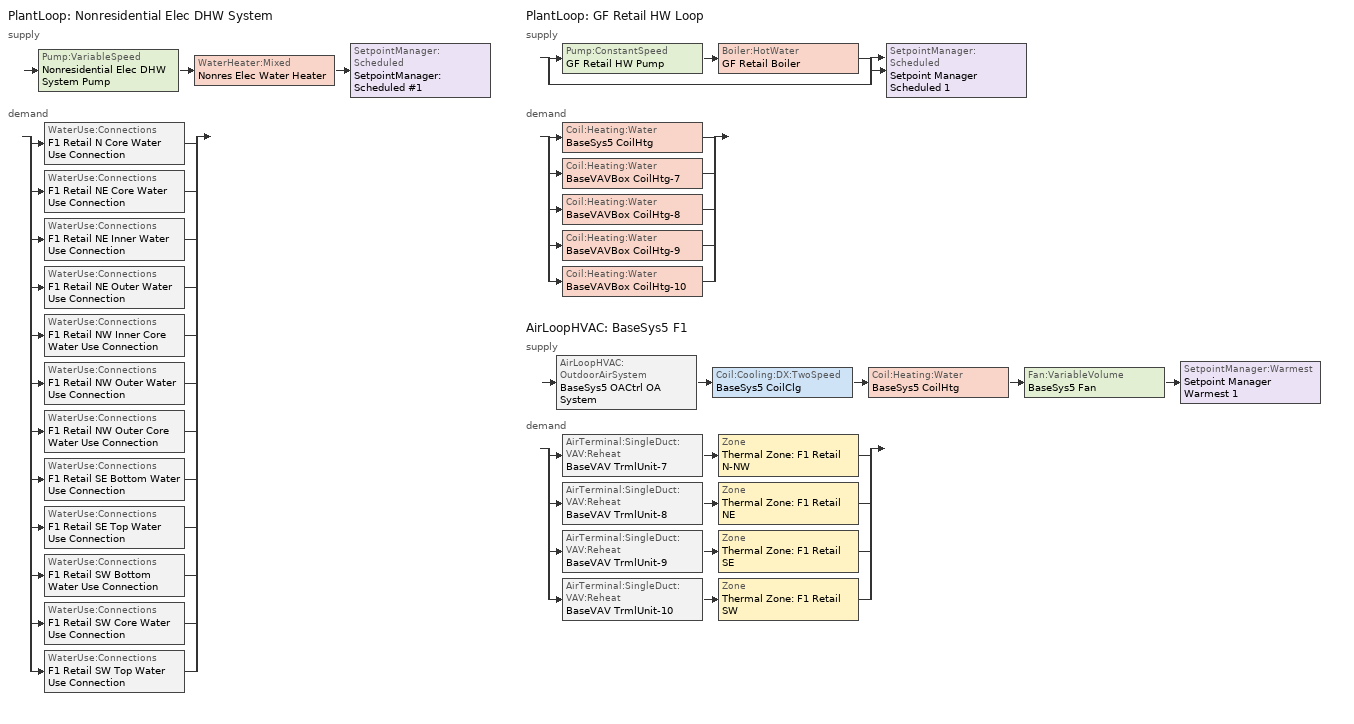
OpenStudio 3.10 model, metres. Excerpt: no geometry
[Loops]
PlantLoop 'Nonresidential Elec DHW System'
 supply: Pump:VariableSpeed 'Nonresidential Elec DHW System Pump' > WaterHeater:Mixed 'Nonres Elec Water Heater' > SetpointManager:Scheduled 'SetpointManager:Scheduled #1'
 demand: split
  | WaterUse:Connections 'F1 Retail N Core Water Use Connection'
  | WaterUse:Connections 'F1 Retail NE Core Water Use Connection'
  | WaterUse:Connections 'F1 Retail NE Inner Water Use Connection'
  | WaterUse:Connections 'F1 Retail NE Outer Water Use Connection'
  | WaterUse:Connections 'F1 Retail NW Inner Core Water Use Connection'
  | WaterUse:Connections 'F1 Retail NW Outer Water Use Connection'
  | WaterUse:Connections 'F1 Retail NW Outer Core Water Use Connection'
  | WaterUse:Connections 'F1 Retail SE Bottom Water Use Connection'
  | WaterUse:Connections 'F1 Retail SE Top Water Use Connection'
  | WaterUse:Connections 'F1 Retail SW Bottom Water Use Connection'
  | WaterUse:Connections 'F1 Retail SW Core Water Use Connection'
  | WaterUse:Connections 'F1 Retail SW Top Water Use Connection'
PlantLoop 'GF Retail HW Loop'
 supply: split
  | Pump:ConstantSpeed 'GF Retail HW Pump' > Boiler:HotWater 'GF Retail Boiler'
  | bypass
  join > SetpointManager:Scheduled 'Setpoint Manager Scheduled 1'
 demand: split
  | Coil:Heating:Water 'BaseSys5 CoilHtg'
  | Coil:Heating:Water 'BaseVAVBox CoilHtg-7'
  | Coil:Heating:Water 'BaseVAVBox CoilHtg-8'
  | Coil:Heating:Water 'BaseVAVBox CoilHtg-9'
  | Coil:Heating:Water 'BaseVAVBox CoilHtg-10'
AirLoopHVAC 'BaseSys5 F1'
 supply: AirLoopHVAC:OutdoorAirSystem 'BaseSys5 OACtrl OA System' > Coil:Cooling:DX:TwoSpeed 'BaseSys5 CoilClg' > Coil:Heating:Water 'BaseSys5 CoilHtg' > Fan:VariableVolume 'BaseSys5 Fan' > SetpointManager:Warmest 'Setpoint Manager Warmest 1'
 demand: split
  | AirTerminal:SingleDuct:VAV:Reheat 'BaseVAV TrmlUnit-7' > Zone 'Thermal Zone: F1 Retail N-NW'
  | AirTerminal:SingleDuct:VAV:Reheat 'BaseVAV TrmlUnit-8' > Zone 'Thermal Zone: F1 Retail NE'
  | AirTerminal:SingleDuct:VAV:Reheat 'BaseVAV TrmlUnit-9' > Zone 'Thermal Zone: F1 Retail SE'
  | AirTerminal:SingleDuct:VAV:Reheat 'BaseVAV TrmlUnit-10' > Zone 'Thermal Zone: F1 Retail SW'
[Sizing:Zone] Zone Cooling Design Supply Air Temperature Input Method=TemperatureDifference; Zone Cooling Design Supply Air Temperature {C}=14; Zone Cooling Design Supply Air Temperature Difference {deltaC}=11.1111; Zone Heating Design Supply Air Temperature Input Method=TemperatureDifference; Zone Heating Design Supply Air Temperature {C}=40; Zone Heating Design Supply Air Temperature Difference {deltaC}=13.8889; Zone Cooling Design Supply Air Humidity Ratio {kg-H2O/kg-air}=0.0085; Zone Heating Design Supply Air Humidity Ratio {kg-H2O/kg-air}=0.008; Zone Heating Sizing Factor=1; Zone Cooling Sizing Factor=1; Cooling Design Air Flow Method=DesignDay; Cooling Minimum Air Flow per Zone Floor Area {m3/s-m2}=0; Cooling Minimum Air Flow {m3/s}=0; Cooling Minimum Air Flow Fraction=0; Heating Design Air Flow Method=DesignDayWithLimit; Heating Maximum Air Flow per Zone Floor Area {m3/s-m2}=0; Heating Maximum Air Flow {m3/s}=0; Heating Maximum Air Flow Fraction=0.5; Account for Dedicated Outdoor Air System=No; Dedicated Outdoor Air System Control Strategy=NeutralSupplyAir; Dedicated Outdoor Air Low Setpoint Temperature for Design {C}=autosize; Dedicated Outdoor Air High Setpoint Temperature for Design {C}=autosize; Zone Load Sizing Method=Sensible Load Only No Latent Load; Zone Latent Cooling Design Supply Air Humidity Ratio Input Method=HumidityRatioDifference; Zone Cooling Design Supply Air Humidity Ratio Difference {kgWater/kgDryAir}=0.005; Zone Latent Heating Design Supply Air Humidity Ratio Input Method=HumidityRatioDifference; Zone Humidification Design Supply Air Humidity Ratio Difference {kgWater/kgDryAir}=0.005; Sizing Option=Coincident
Thermal Zone: F1 Retail N-NW; Thermal Zone: F1 Retail NE; Thermal Zone: F1 Retail SE; Thermal Zone: F1 Retail SW
[Zone equipment]
Thermal Zone: F1 Retail N-NW: BaseVAV TrmlUnit-7
Thermal Zone: F1 Retail NE: BaseVAV TrmlUnit-8
Thermal Zone: F1 Retail SE: BaseVAV TrmlUnit-9
Thermal Zone: F1 Retail SW: BaseVAV TrmlUnit-10
[PlantLoop] Glycol Concentration=0; Plant Loop Volume {m3}=Autocalculate; Load Distribution Scheme=Optimal
Name | Fluid Type | Maximum Loop Flow Rate {m3/s}
Nonresidential Elec DHW System
GF Retail HW Loop | Water | 0.00121301
[Sizing:Plant] Loop Type=Heating; Sizing Option=NonCoincident; Zone Timesteps in Averaging Window=1; Coincident Sizing Factor Mode=None
Name | Design Loop Exit Temperature {C} | Loop Design Temperature Difference {deltaC}
Nonresidential Elec DHW System | 57.2222 | 44.4444
GF Retail HW Loop | 71.1111 | 22.2222
[WaterHeater:Mixed]
Nonres Elec Water Heater: Tank Volume {m3}=0.113562; Setpoint Temperature Schedule=Nonres Elec Water Heater Setpoint Temp; Deadband Temperature Difference {deltaC}=2; Maximum Temperature Limit {C}=82.22; Heater Control Type=Cycle; Heater Maximum Capacity {W}=8739.64; Heater Fuel Type=Electricity; Heater Thermal Efficiency=0.99; Off Cycle Parasitic Fuel Consumption Rate {W}=0; Off Cycle Parasitic Fuel Type=NaturalGas; Off Cycle Parasitic Heat Fraction to Tank=0.8; On Cycle Parasitic Fuel Consumption Rate {W}=0; On Cycle Parasitic Fuel Type=NaturalGas; Ambient Temperature Indicator=Schedule; Ambient Temperature Schedule=Nonres Elec Water Heater Ambient Temperature; Off Cycle Loss Coefficient to Ambient Temperature {W/K}=0.745653; On Cycle Loss Coefficient to Ambient Temperature {W/K}=0.745653; Use Side Effectiveness=1; Source Side Effectiveness=1; Use Side Design Flow Rate {m3/s}=autosize; Source Side Design Flow Rate {m3/s}=autosize; Indirect Water Heating Recovery Time {hr}=1.5; Source Side Flow Control Mode=IndirectHeatPrimarySetpoint
[WaterHeater:Sizing]
Nonres Elec Water Heater: Design Mode=PeakDraw; Time Storage Can Meet Peak Draw {hr}=0.538503; Time for Tank Recovery {hr}=0; Nominal Tank Volume for Autosizing Plant Connections {m3}=1
[Pump:VariableSpeed]
Nonresidential Elec DHW System Pump: Rated Pump Head {Pa}=0; Pump Control Type=Intermittent; Skin Loss Radiative Fraction=0.5; Design Power Sizing Method=PowerPerFlowPerPressure; Design Electric Power per Unit Flow Rate {W/(m3/s)}=348701.1; Design Shaft Power per Unit Flow Rate per Unit Head {W-s/m3-Pa}=1.28205; Design Minimum Flow Rate Fraction=0
[SetpointManager:Scheduled] Control Variable=Temperature
Name | Schedule | Setpoint Node or NodeList
SetpointManager:Scheduled #1 | Nonresidential Elec DHW System Supply Temp Schedule | Nonresidential Elec DHW System Supply Mixer Outlet Node
Setpoint Manager Scheduled 1 | GF Retail HW Loop Supply Temp Schedule | GF Retail HW Loop Supply Mixer Outlet Node
[WaterUse:Connections] Drain Water Heat Exchanger Type=None; Drain Water Heat Exchanger Destination=Plant
Name | Water Use Equipment Name 1
F1 Retail N Core Water Use Connection | F1 Retail N Core Water Use Equipment
F1 Retail NE Core Water Use Connection | F1 Retail NE Core Water Use Equipment
F1 Retail NE Inner Water Use Connection | F1 Retail NE Inner Water Use Equipment
F1 Retail NE Outer Water Use Connection | F1 Retail NE Outer Water Use Equipment
F1 Retail NW Inner Core Water Use Connection | F1 Retail NW Inner Core Water Use Equipment
F1 Retail NW Outer Water Use Connection | F1 Retail NW Outer Water Use Equipment
F1 Retail NW Outer Core Water Use Connection | F1 Retail NW Outer Core Water Use Equipment
F1 Retail SE Bottom Water Use Connection | F1 Retail SE Bottom Water Use Equipment
F1 Retail SE Top Water Use Connection | F1 Retail SE Top Water Use Equipment
F1 Retail SW Bottom Water Use Connection | F1 Retail SW Bottom Water Use Equipment
F1 Retail SW Core Water Use Connection | F1 Retail SW Core Water Use Equipment
F1 Retail SW Top Water Use Connection | F1 Retail SW Top Water Use Equipment
[WaterUse:Equipment:Definition]
Name | Peak Flow Rate {m3/s} | Target Temperature Schedule
F1 Retail N Core Water Use Definition | 5.3573e-06 | F1 Retail N Core Target SHW Temp
F1 Retail NE Core Water Use Definition | 4.63334e-06 | F1 Retail NE Core Target SHW Temp
F1 Retail NE Inner Water Use Definition | 4.63334e-06 | F1 Retail NE Inner Target SHW Temp
F1 Retail NE Outer Water Use Definition | 4.63334e-06 | F1 Retail NE Outer Target SHW Temp
F1 Retail NW Inner Core Water Use Definition | 4.63334e-06 | F1 Retail NW Inner Core Target SHW Temp
F1 Retail NW Outer Water Use Definition | 4.63334e-06 | F1 Retail NW Outer Target SHW Temp
F1 Retail NW Outer Core Water Use Definition | 4.63334e-06 | F1 Retail NW Outer Core Target SHW Temp
F1 Retail SE Bottom Water Use Definition | 4.63334e-06 | F1 Retail SE Bottom Target SHW Temp
F1 Retail SE Top Water Use Definition | 4.63334e-06 | F1 Retail SE Top Target SHW Temp
F1 Retail SW Bottom Water Use Definition | 4.63334e-06 | F1 Retail SW Bottom Target SHW Temp
F1 Retail SW Core Water Use Definition | 4.63334e-06 | F1 Retail SW Core Target SHW Temp
F1 Retail SW Top Water Use Definition | 4.98084e-06 | F1 Retail SW Top Target SHW Temp
[WaterUse:Equipment] Flow Rate Fraction Schedule=RetailServiceHotWater
Name | Water Use Equipment Definition
F1 Retail N Core Water Use Equipment | F1 Retail N Core Water Use Definition
F1 Retail NE Core Water Use Equipment | F1 Retail NE Core Water Use Definition
F1 Retail NE Inner Water Use Equipment | F1 Retail NE Inner Water Use Definition
F1 Retail NE Outer Water Use Equipment | F1 Retail NE Outer Water Use Definition
F1 Retail NW Inner Core Water Use Equipment | F1 Retail NW Inner Core Water Use Definition
F1 Retail NW Outer Water Use Equipment | F1 Retail NW Outer Water Use Definition
F1 Retail NW Outer Core Water Use Equipment | F1 Retail NW Outer Core Water Use Definition
F1 Retail SE Bottom Water Use Equipment | F1 Retail SE Bottom Water Use Definition
F1 Retail SE Top Water Use Equipment | F1 Retail SE Top Water Use Definition
F1 Retail SW Bottom Water Use Equipment | F1 Retail SW Bottom Water Use Definition
F1 Retail SW Core Water Use Equipment | F1 Retail SW Core Water Use Definition
F1 Retail SW Top Water Use Equipment | F1 Retail SW Top Water Use Definition
[Boiler:HotWater]
GF Retail Boiler: Fuel Type=NaturalGas; Nominal Capacity {W}=112738; Nominal Thermal Efficiency=0.84; Efficiency Curve Temperature Evaluation Variable=LeavingBoiler; Normalized Boiler Efficiency Curve=BlrHWBlrFIRRatio_fQRatioSI; Design Water Flow Rate {m3/s}=0.00121369; Water Outlet Upper Temperature Limit {C}=99; Boiler Flow Mode=ConstantFlow; On Cycle Parasitic Electric Load {W}=0; Off Cycle Parasitic Fuel Load {W}=0; Sizing Factor=1
[Pump:ConstantSpeed]
GF Retail HW Pump: Rated Flow Rate {m3/s}=0.00121301; Rated Pump Head {Pa}=180540; Rated Power Consumption {W}=365.33; Motor Efficiency=0.855; Fraction of Motor Inefficiencies to Fluid Stream=0; Pump Control Type=Intermittent; Design Power Sizing Method=PowerPerFlowPerPressure; Design Electric Power per Unit Flow Rate {W/(m3/s)}=348701.1; Design Shaft Power per Unit Flow Rate per Unit Head {W-s/m3-Pa}=1.28205
[AirLoopHVAC]
BaseSys5 F1: Availability Schedule=RetailHVACAvail; Design Supply Air Flow Rate {m3/s}=7.78076; Design Return Air Flow Fraction of Supply Air Flow=1
[Sizing:System]
BaseSys5 F1: Central Heating Maximum System Air Flow Ratio=0.611994; Preheat Design Temperature {C}=5.68434e-14; Preheat Design Humidity Ratio {kg-H2O/kg-Air}=0; Precool Design Temperature {C}=5.68434e-14; Precool Design Humidity Ratio {kg-H2O/kg-Air}=0; Central Cooling Design Supply Air Temperature {C}=12.7778; Central Heating Design Supply Air Temperature {C}=15.5556; Sizing Option=Coincident; 100% Outdoor Air in Cooling=No; 100% Outdoor Air in Heating=No; Central Cooling Design Supply Air Humidity Ratio {kg-H2O/kg-Air}=0.0085; Central Heating Design Supply Air Humidity Ratio {kg-H2O/kg-Air}=0.008; Zone Maximum Outdoor Air Fraction=1; Cooling Supply Air Flow Rate Per Floor Area {m3/s-m2}=0.00996765; Cooling Fraction of Autosized Cooling Supply Air Flow Rate=1; Cooling Supply Air Flow Rate Per Unit Cooling Capacity {m3/s-W}=3.94755e-05; Heating Supply Air Flow Rate Per Floor Area {m3/s-m2}=0.00996765; Heating Fraction of Autosized Heating Supply Air Flow Rate=1; Heating Fraction of Autosized Cooling Supply Air Flow Rate=1; Heating Supply Air Flow Rate Per Unit Heating Capacity {m3/s-W}=3.15882e-05; Cooling Design Capacity Method=CoolingDesignCapacity; Cooling Design Capacity {W}=autosize; Cooling Design Capacity Per Floor Area {W/m2}=234.7; Fraction of Autosized Cooling Design Capacity=1; Heating Design Capacity Method=HeatingDesignCapacity; Heating Design Capacity {W}=autosize; Heating Design Capacity Per Floor Area {W/m2}=157; Fraction of Autosized Heating Design Capacity=1; Central Cooling Capacity Control Method=OnOff; Occupant Diversity=autosize
[Fan:VariableVolume]
BaseSys5 Fan: Availability Schedule=Always On Discrete; Fan Total Efficiency=0.6045; Pressure Rise {Pa}=1212.28; Maximum Flow Rate {m3/s}=7.78076; Fan Power Minimum Flow Rate Input Method=FixedFlowRate; Fan Power Minimum Flow Fraction=0; Fan Power Minimum Air Flow Rate {m3/s}=2.11966; Motor Efficiency=0.93; Motor In Airstream Fraction=1; Fan Power Coefficient 1=0.055594; Fan Power Coefficient 2=0.236688; Fan Power Coefficient 3=-0.266895; Fan Power Coefficient 4=0.976472; Fan Power Coefficient 5=0
[Coil:Heating:Water] Availability Schedule=Always On Discrete; Performance Input Method=NominalCapacity; Rated Inlet Water Temperature {C}=71.1111; Rated Inlet Air Temperature {C}=16.6; Rated Outlet Water Temperature {C}=48.8889; Rated Outlet Air Temperature {C}=32.2
Name | Rated Capacity {W}
BaseSys5 CoilHtg | 60104.8
BaseVAVBox CoilHtg-7 | 36468
BaseVAVBox CoilHtg-8 | 27635.1
BaseVAVBox CoilHtg-9 | 22550.4
BaseVAVBox CoilHtg-10 | 33581.3
[Controller:WaterCoil] Action=Normal
Controller Water Coil 1: Water Coil=BaseSys5 CoilHtg; Controller Convergence Tolerance {deltaC}=0.1; Maximum Actuated Flow {m3/s}=0.000808826; Minimum Actuated Flow {m3/s}=0
Controller Water Coil 2: Water Coil=BaseVAVBox CoilHtg-7
Controller Water Coil 3: Water Coil=BaseVAVBox CoilHtg-8
Controller Water Coil 4: Water Coil=BaseVAVBox CoilHtg-9
Controller Water Coil 5: Water Coil=BaseVAVBox CoilHtg-10
[Coil:Cooling:DX:TwoSpeed]
BaseSys5 CoilClg: Availability Schedule=Always On Discrete; Rated High Speed Total Cooling Capacity {W}=207073; Rated High Speed Sensible Heat Ratio=Autosize; Rated High Speed COP {W/W}=3.42235; Rated High Speed Air Flow Rate {m3/s}=7.78076; Rated High Speed Evaporator Fan Power Per Volume Flow Rate 2017 {W/(m3/s)}=773.3; Rated High Speed Evaporator Fan Power Per Volume Flow Rate 2023 {W/(m3/s)}=934.4; Unit Internal Static Air Pressure {Pa}=773.3; Total Cooling Capacity Function of Temperature Curve=CoilClgDXQRatio_fTwbToadbSI; Total Cooling Capacity Function of Flow Fraction Curve=CoilClgDXDblQRatio_fCFMRatio; Energy Input Ratio Function of Temperature Curve=CoilClgDXEIRRatio_fTwbToadbSI; Energy Input Ratio Function of Flow Fraction Curve=CoilClgDXDblEIRRatio_fCFMRatio; Part Load Fraction Correlation Curve=CoilClgDXEIRRatio_fQFrac; Rated Low Speed Total Cooling Capacity {W}=103537; Rated Low Speed Sensible Heat Ratio=Autosize; Rated Low Speed COP {W/W}=3.42235; Rated Low Speed Air Flow Rate {m3/s}=3.89038; Rated Low Speed Evaporator Fan Power Per Volume Flow Rate 2017 {W/(m3/s)}=773.3; Rated Low Speed Evaporator Fan Power Per Volume Flow Rate 2023 {W/(m3/s)}=934.4; Low Speed Total Cooling Capacity Function of Temperature Curve=CoilClgDXQRatio_fTwbToadbSI 1; Low Speed Energy Input Ratio Function of Temperature Curve=CoilClgDXEIRRatio_fTwbToadbSI 1; Condenser Type=AirCooled; Minimum Outdoor Dry-Bulb Temperature for Compressor Operation {C}=-25; High Speed Evaporative Condenser Effectiveness=0.9; High Speed Evaporative Condenser Air Flow Rate {m3/s}=Autosize; High Speed Evaporative Condenser Pump Rated Power Consumption {W}=Autosize; Low Speed Evaporative Condenser Effectiveness=0.9; Low Speed Evaporative Condenser Air Flow Rate {m3/s}=Autosize; Low Speed Evaporative Condenser Pump Rated Power Consumption {W}=Autosize; Basin Heater Capacity {W/K}=0; Basin Heater Setpoint Temperature {C}=2
[Controller:OutdoorAir]
BaseSys5 OACtrl: Minimum Outdoor Air Flow Rate {m3/s}=0; Maximum Outdoor Air Flow Rate {m3/s}=Autosize; Economizer Control Type=FixedDryBulb; Economizer Control Action Type=ModulateFlow; Economizer Maximum Limit Dry-Bulb Temperature {C}=21.6667; Economizer Maximum Limit Enthalpy {J/kg}=116300; Lockout Type=NoLockout; Minimum Limit Type=FixedMinimum; Minimum Outdoor Air Schedule=BaseSys5 OACtrl Schedule; Maximum Fraction of Outdoor Air Schedule=BaseSys5 OACtrl Max OA Schedule; Controller Mechanical Ventilation=BaseSys5 OACtrl Mech Vent Controller; High Humidity Control=No; High Humidity Outdoor Air Flow Ratio=1; Control High Indoor Humidity Based on Outdoor Humidity Ratio=Yes; Heat Recovery Bypass Control Type=BypassWhenWithinEconomizerLimits; Economizer Operation Staging=InterlockedWithMechanicalCooling
[Controller:MechanicalVentilation]
BaseSys5 OACtrl Mech Vent Controller: Availability Schedule=Always On Discrete
[AirLoopHVAC:OutdoorAirSystem]
BaseSys5 OACtrl OA System: Controller=BaseSys5 OACtrl
[SetpointManager:Warmest]
Setpoint Manager Warmest 1: Control Variable=Temperature; Minimum Setpoint Temperature {C}=12.7778; Maximum Setpoint Temperature {C}=15.5556; Strategy=MaximumTemperature; Setpoint Node or NodeList=BaseSys5 Fan Outlet Node
[AirTerminal:SingleDuct:VAV:Reheat] Availability Schedule=Always On Discrete; Zone Minimum Air Flow Input Method=FixedFlowRate; Constant Minimum Air Flow Fraction=0.3; Maximum Hot Water or Steam Flow Rate {m3/s}=AutoSize; Minimum Hot Water or Steam Flow Rate {m3/s}=0; Convergence Tolerance=0.001; Damper Heating Action=Reverse; Maximum Reheat Air Temperature {C}=35; Control For Outdoor Air=No
Name | Maximum Air Flow Rate {m3/s} | Fixed Minimum Air Flow Rate {m3/s} | Reheat Coil | Maximum Flow Fraction During Reheat
BaseVAV TrmlUnit-7 | 2.28631 | 1.44055 | BaseVAVBox CoilHtg-7 | 0.499999
BaseVAV TrmlUnit-8 | 1.71988 | 1.03979 | BaseVAVBox CoilHtg-8 | 0.5
BaseVAV TrmlUnit-9 | 1.1389 | 0.693196 | BaseVAVBox CoilHtg-9 | 0.5
BaseVAV TrmlUnit-10 | 1.78199 | 1.06579 | BaseVAVBox CoilHtg-10 | 0.5
[Curve:Biquadratic] Minimum Value of x=13.89; Maximum Value of x=25; Minimum Value of y=23.89; Maximum Value of y=46.11; Minimum Curve Output=0.77
Name | Coefficient1 Constant | Coefficient2 x | Coefficient3 x**2 | Coefficient4 y | Coefficient5 y**2 | Coefficient6 x*y | Maximum Curve Output
CoilClgDXQRatio_fTwbToadbSI; CoilClgDXQRatio_fTwbToadbSI 1 | 0.86779 | 0.014245 | 0.000554 | -0.007569 | 3.2e-05 | -0.000191 | 1.29
CoilClgDXEIRRatio_fTwbToadbSI; CoilClgDXEIRRatio_fTwbToadbSI 1 | 0.116709 | 0.028458 | -0.000411 | 0.021422 | 0.000162 | -0.00068 | 1.33
[Curve:Cubic]
Name | Coefficient1 Constant | Coefficient2 x | Coefficient3 x**2 | Coefficient4 x**3 | Minimum Value of x | Maximum Value of x | Minimum Curve Output | Maximum Curve Output
CoilClgDXEIRRatio_fQFrac | 0 | 5.1091 | -8.5515 | 4.4744 | 0.7 | 1 | 0.92 | 1
CoilClgDXDblEIRRatio_fCFMRatio | 1.00795 | 0.345441 | -0.692289 | 0.338899 | 0 | 100
CoilClgDXDblQRatio_fCFMRatio | 0.472786 | 1.24334 | -1.03871 | 0.322578 | 0 | 100 | 0.47
[Curve:Quadratic]
BlrHWBlrFIRRatio_fQRatioSI: Coefficient1 Constant=0.6267; Coefficient2 x=0.674; Coefficient3 x**2=-0.3073; Minimum Value of x=0; Maximum Value of x=100; Minimum Curve Output=0.75
[Schedule:Day]
OnDay; AllOnHVACAvailDay; BaseSys5 OACtrl Schedule Week 1 Summer; BaseSys5 OACtrl Schedule Week 1 Winter: 1, 0, 1, 2, 0, 1, 3, 0, 1, 4, 0, 1, 5, 0, 1, 6, 0, 1, 7, 0, 1, 8, 0, 1, 9, 0, 1, 10, 0, 1, 11, 0, 1, 12, 0, 1, 13, 0, 1, 14, 0, 1, 15, 0, 1, 16, 0, 1, 17, 0, 1, 18, 0, 1, 19, 0, 1, 20, 0, 1, 21, 0, 1, 22, 0, 1, 23, 0, 1, 24, 0, 1
OffDay: 1, 0, 0, 2, 0, 0, 3, 0, 0, 4, 0, 0, 5, 0, 0, 6, 0, 0, 7, 0, 0, 8, 0, 0, 9, 0, 0, 10, 0, 0, 11, 0, 0, 12, 0, 0, 13, 0, 0, 14, 0, 0, 15, 0, 0, 16, 0, 0, 17, 0, 0, 18, 0, 0, 19, 0, 0, 20, 0, 0, 21, 0, 0, 22, 0, 0, 23, 0, 0, 24, 0, 0
RetailServiceHotWaterSun: 1, 0, 0.07, 2, 0, 0.07, 3, 0, 0.07, 4, 0, 0.06, 5, 0, 0.06, 6, 0, 0.06, 7, 0, 0.07, 8, 0, 0.1, 9, 0, 0.12, 10, 0, 0.14, 11, 0, 0.29, 12, 0, 0.31, 13, 0, 0.36, 14, 0, 0.36, 15, 0, 0.34, 16, 0, 0.35, 17, 0, 0.37, 18, 0, 0.34, 19, 0, 0.25, 20, 0, 0.27, 21, 0, 0.21, 22, 0, 0.16, 23, 0, 0.1, 24, 0, 0.06
RetailServiceHotWaterWD: 1, 0, 0.04, 2, 0, 0.05, 3, 0, 0.05, 4, 0, 0.04, 5, 0, 0.04, 6, 0, 0.04, 7, 0, 0.04, 8, 0, 0.15, 9, 0, 0.23, 10, 0, 0.32, 11, 0, 0.41, 12, 0, 0.57, 13, 0, 0.62, 14, 0, 0.61, 15, 0, 0.5, 16, 0, 0.45, 17, 0, 0.46, 18, 0, 0.47, 19, 0, 0.42, 20, 0, 0.34, 21, 0, 0.33, 22, 0, 0.23, 23, 0, 0.13, 24, 0, 0.08
RetailServiceHotWaterSat: 1, 0, 0.11, 2, 0, 0.1, 3, 0, 0.08, 4, 0, 0.06, 5, 0, 0.06, 6, 0, 0.06, 7, 0, 0.07, 8, 0, 0.2, 9, 0, 0.24, 10, 0, 0.27, 11, 0, 0.42, 12, 0, 0.54, 13, 0, 0.59, 14, 0, 0.6, 15, 0, 0.49, 16, 0, 0.48, 17, 0, 0.47, 18, 0, 0.46, 19, 0, 0.44, 20, 0, 0.36, 21, 0, 0.29, 22, 0, 0.22, 23, 0, 0.16, 24, 0, 0.13
RetailHVACAvailSun; BaseSys5 OACtrl Schedule Week 1 Sunday; BaseSys5 OACtrl Schedule Week 1 Holiday; BaseSys5 OACtrl Schedule Week 1 Custom 1; BaseSys5 OACtrl Schedule Week 1 Custom 2: 1, 0, 0, 2, 0, 0, 3, 0, 0, 4, 0, 0, 5, 0, 0, 6, 0, 0, 7, 0, 0, 8, 0, 0, 9, 0, 1, 10, 0, 1, 11, 0, 1, 12, 0, 1, 13, 0, 1, 14, 0, 1, 15, 0, 1, 16, 0, 1, 17, 0, 1, 18, 0, 1, 19, 0, 1, 20, 0, 0, 21, 0, 0, 22, 0, 0, 23, 0, 0, 24, 0, 0
RetailHVACAvailWD; BaseSys5 OACtrl Schedule Week 1 Monday; BaseSys5 OACtrl Schedule Week 1 Tuesday; BaseSys5 OACtrl Schedule Week 1 Wednesday; BaseSys5 OACtrl Schedule Week 1 Thursday; BaseSys5 OACtrl Schedule Week 1 Friday: 1, 0, 0, 2, 0, 0, 3, 0, 0, 4, 0, 0, 5, 0, 0, 6, 0, 0, 7, 0, 1, 8, 0, 1, 9, 0, 1, 10, 0, 1, 11, 0, 1, 12, 0, 1, 13, 0, 1, 14, 0, 1, 15, 0, 1, 16, 0, 1, 17, 0, 1, 18, 0, 1, 19, 0, 1, 20, 0, 1, 21, 0, 1, 22, 0, 0, 23, 0, 0, 24, 0, 0
RetailHVACAvailSat; BaseSys5 OACtrl Schedule Week 1 Saturday: 1, 0, 0, 2, 0, 0, 3, 0, 0, 4, 0, 0, 5, 0, 0, 6, 0, 0, 7, 0, 1, 8, 0, 1, 9, 0, 1, 10, 0, 1, 11, 0, 1, 12, 0, 1, 13, 0, 1, 14, 0, 1, 15, 0, 1, 16, 0, 1, 17, 0, 1, 18, 0, 1, 19, 0, 1, 20, 0, 1, 21, 0, 1, 22, 0, 1, 23, 0, 0, 24, 0, 0
Nonres Elec Water Heater Ambient Temperature Day Schedule: 24, 0, 20
Nonres Elec Water Heater Setpoint Temp Day Schedule; Nonresidential Elec DHW System Supply Temp Schedule Day Schedule; F1 Retail N Core Target SHW Temp Default Day; F1 Retail NE Core Target SHW Temp Default Day; F1 Retail NE Inner Target SHW Temp Default Day; F1 Retail NE Outer Target SHW Temp Default Day; F1 Retail NW Inner Core Target SHW Temp Default Day; F1 Retail NW Outer Target SHW Temp Default Day; F1 Retail NW Outer Core Target SHW Temp Default Day; F1 Retail SE Bottom Target SHW Temp Default Day; F1 Retail SE Top Target SHW Temp Default Day; F1 Retail SW Bottom Target SHW Temp Default Day; F1 Retail SW Core Target SHW Temp Default Day; F1 Retail SW Top Target SHW Temp Default Day: 24, 0, 57.2222
GF Retail HW Loop Supply Temp Schedule Day Schedule: 24, 0, 71.1111
BaseSys5 OACtrl Max OA Schedule Day Schedule: 24, 0, 1
[Schedule:Week]
RetailServiceHotWaterWk: RetailServiceHotWaterSun, RetailServiceHotWaterWD, RetailServiceHotWaterWD, RetailServiceHotWaterWD, RetailServiceHotWaterWD, RetailServiceHotWaterWD, RetailServiceHotWaterSat, RetailServiceHotWaterSun, OnDay, OffDay, RetailServiceHotWaterSun, RetailServiceHotWaterSun
RetailHVACAvailWk: RetailHVACAvailSun, RetailHVACAvailWD, RetailHVACAvailWD, RetailHVACAvailWD, RetailHVACAvailWD, RetailHVACAvailWD, RetailHVACAvailSat, RetailHVACAvailSun, AllOnHVACAvailDay, AllOnHVACAvailDay, RetailHVACAvailSun, RetailHVACAvailSun
BaseSys5 OACtrl Schedule Week 1: BaseSys5 OACtrl Schedule Week 1 Sunday, BaseSys5 OACtrl Schedule Week 1 Monday, BaseSys5 OACtrl Schedule Week 1 Tuesday, BaseSys5 OACtrl Schedule Week 1 Wednesday, BaseSys5 OACtrl Schedule Week 1 Thursday, BaseSys5 OACtrl Schedule Week 1 Friday, BaseSys5 OACtrl Schedule Week 1 Saturday, BaseSys5 OACtrl Schedule Week 1 Holiday, BaseSys5 OACtrl Schedule Week 1 Summer, BaseSys5 OACtrl Schedule Week 1 Winter, BaseSys5 OACtrl Schedule Week 1 Custom 1, BaseSys5 OACtrl Schedule Week 1 Custom 2
[Schedule:Year]
RetailServiceHotWater: 12, 31, RetailServiceHotWaterWk
RetailHVACAvail: 12, 31, RetailHVACAvailWk
BaseSys5 OACtrl Schedule: 12, 31, BaseSys5 OACtrl Schedule Week 1
[Schedule:Ruleset]
Name | Default Day Schedule
Nonres Elec Water Heater Ambient Temperature | Nonres Elec Water Heater Ambient Temperature Day Schedule
Nonres Elec Water Heater Setpoint Temp | Nonres Elec Water Heater Setpoint Temp Day Schedule
Nonresidential Elec DHW System Supply Temp Schedule | Nonresidential Elec DHW System Supply Temp Schedule Day Schedule
F1 Retail N Core Target SHW Temp | F1 Retail N Core Target SHW Temp Default Day
F1 Retail NE Core Target SHW Temp | F1 Retail NE Core Target SHW Temp Default Day
F1 Retail NE Inner Target SHW Temp | F1 Retail NE Inner Target SHW Temp Default Day
F1 Retail NE Outer Target SHW Temp | F1 Retail NE Outer Target SHW Temp Default Day
F1 Retail NW Inner Core Target SHW Temp | F1 Retail NW Inner Core Target SHW Temp Default Day
F1 Retail NW Outer Target SHW Temp | F1 Retail NW Outer Target SHW Temp Default Day
F1 Retail NW Outer Core Target SHW Temp | F1 Retail NW Outer Core Target SHW Temp Default Day
F1 Retail SE Bottom Target SHW Temp | F1 Retail SE Bottom Target SHW Temp Default Day
F1 Retail SE Top Target SHW Temp | F1 Retail SE Top Target SHW Temp Default Day
F1 Retail SW Bottom Target SHW Temp | F1 Retail SW Bottom Target SHW Temp Default Day
F1 Retail SW Core Target SHW Temp | F1 Retail SW Core Target SHW Temp Default Day
F1 Retail SW Top Target SHW Temp | F1 Retail SW Top Target SHW Temp Default Day
GF Retail HW Loop Supply Temp Schedule | GF Retail HW Loop Supply Temp Schedule Day Schedule
BaseSys5 OACtrl Max OA Schedule | BaseSys5 OACtrl Max OA Schedule Day Schedule
[Schedule:Constant]
Always On Discrete: Value=1
